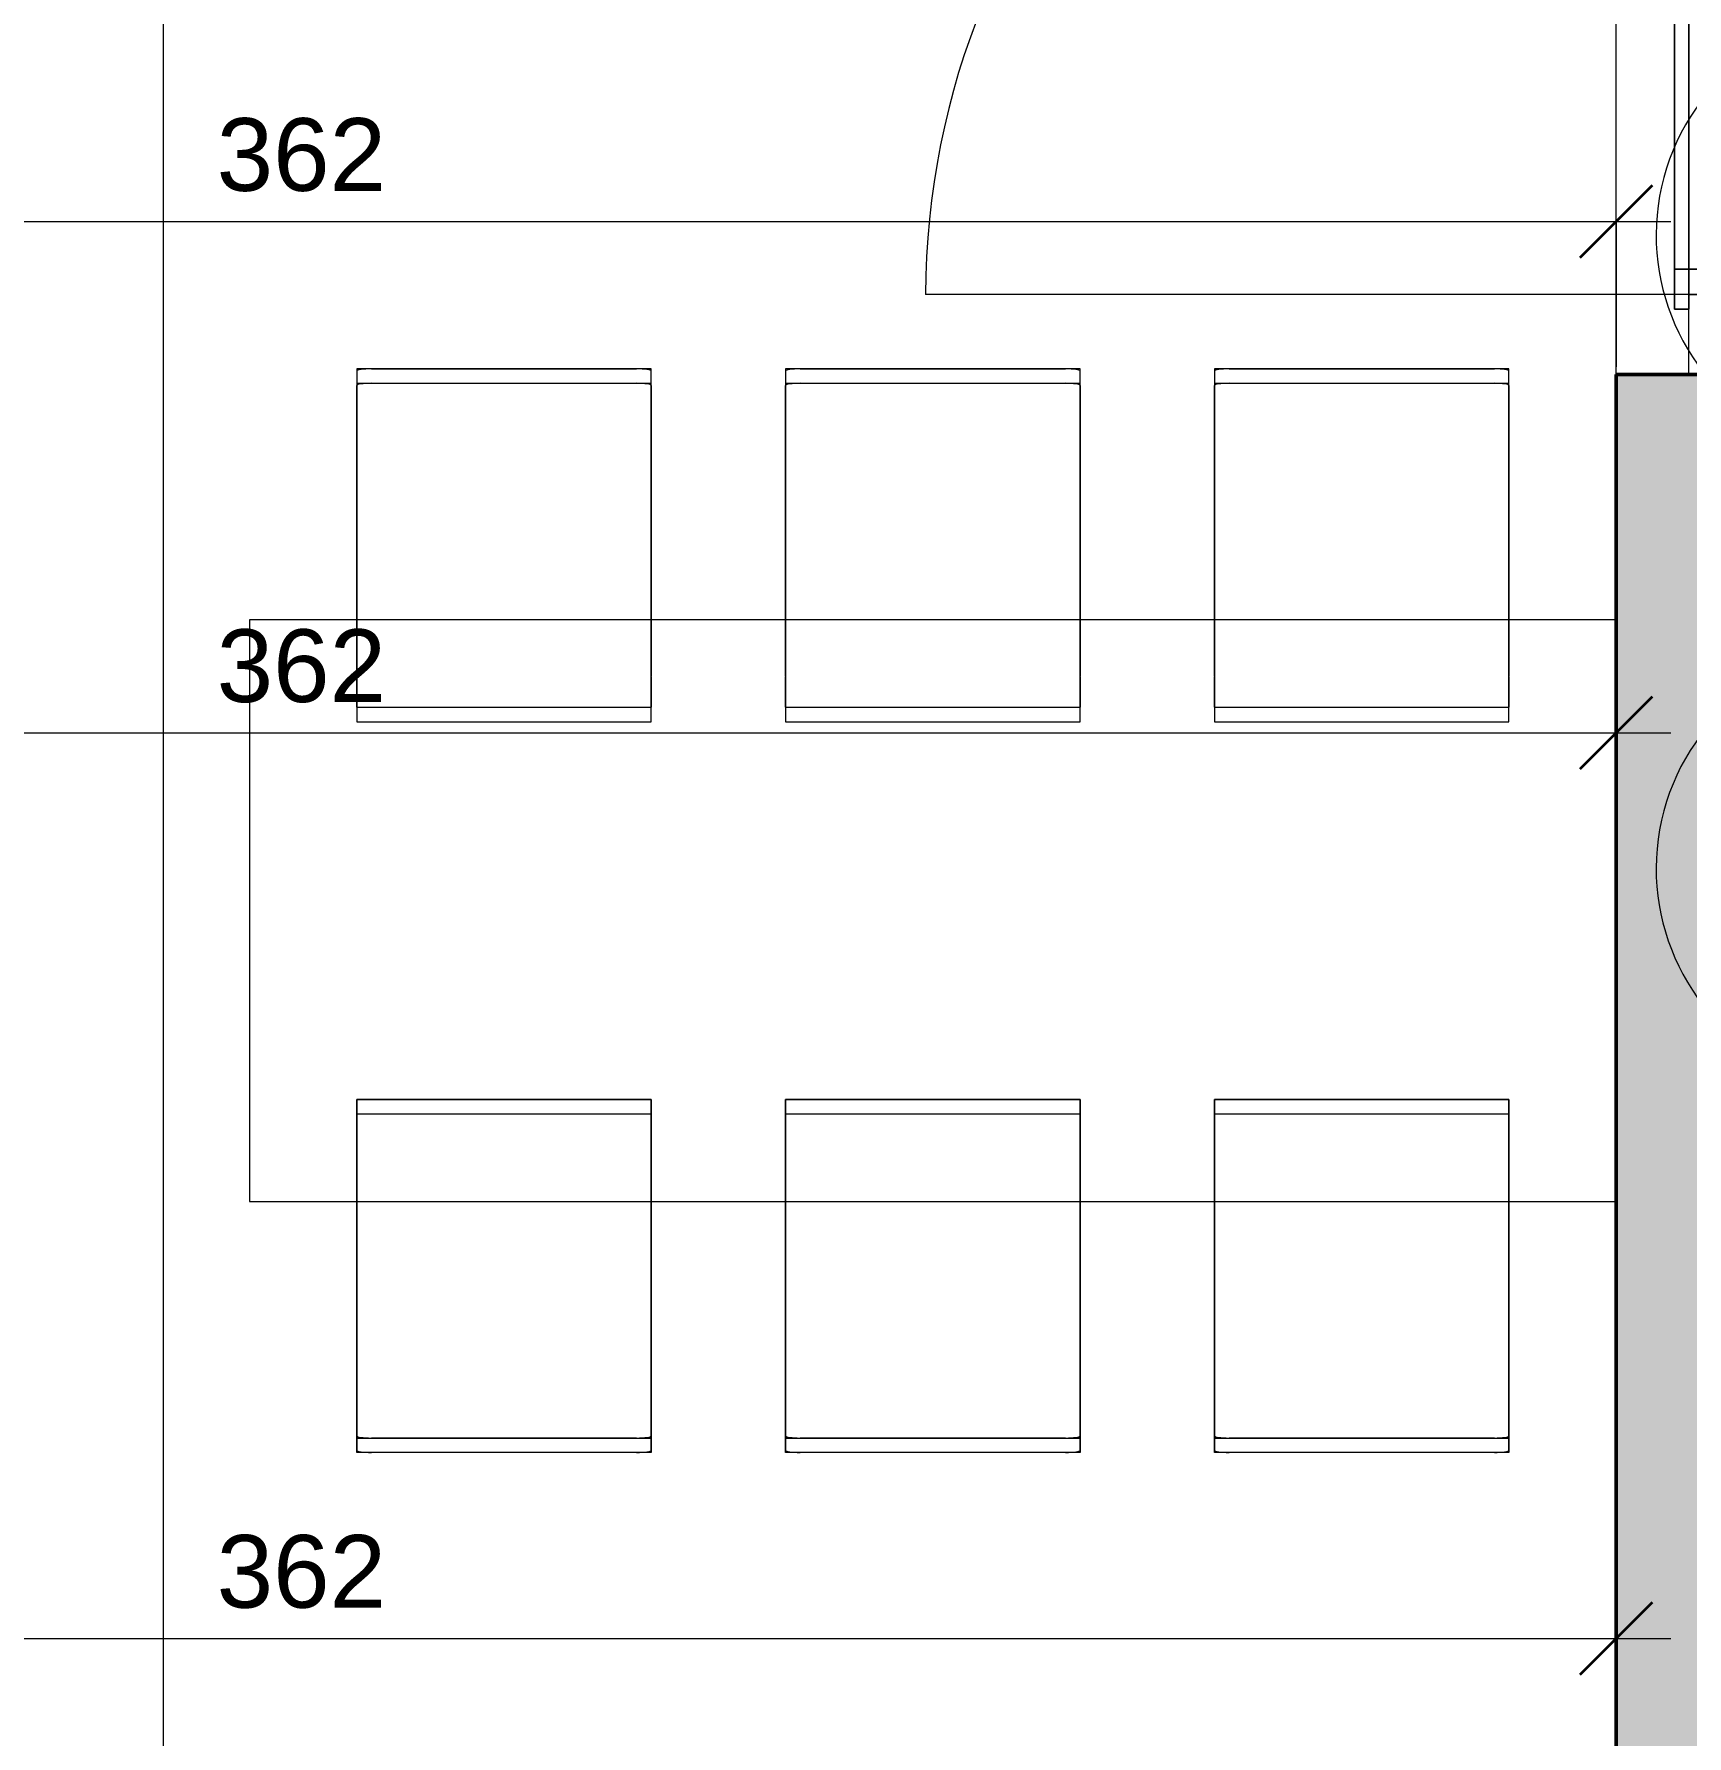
# Model space of a CAD drawing. Header units: metres. Extents: x 3 to 50, y 58.8 to 100.4.
# Drawn here: x 40.126 to 42.4, y 81.335 to 83.676 of the extents above; entities that cross this region are included whole.
import ezdxf

# ---------------------------------------------------------------- set-up
doc = ezdxf.new("R2010")
doc.units = ezdxf.units.M
for name, color, linetype, lineweight in [('A_2D', 7, 'Continuous', 13), ('A_Bemassung-50_', 4, 'Continuous', 9), ('A_Bemassung_', 4, 'Continuous', 9), ('A_Moebel', 6, 'Continuous', 13), ('A_Raeume_', 7, 'Continuous', 5), ('A_Waende', 7, 'Continuous', 13), ('G-ANNO-REVC_', 71, 'Continuous', 9)]:
    doc.layers.add(name, color=color, linetype=linetype, lineweight=lineweight)
doc.styles.add('Arial_5', font='arial.ttf', dxfattribs={"height": 0.1})
doc.dimstyles.new('WGA-Bemaßung', dxfattribs={"dimscale": 0.3048, "dimtxt": 0.102026, "dimasz": 0.328084, "dimexe": 0.246063, "dimexo": 0.0625, "dimgap": 0.04101, "dimtad": 1, "dimdec": 1, "dimlfac": 100, "dimrnd": 0.5, "dimdsep": 46, "dimtxsty": 'Arial_5', "dimblk1": 'OBLIQUE', "dimblk2": 'OBLIQUE', "dimsah": 1, "dimcen": 0.09, "dimdle": 0.246063, "dimazin": 2, "dimtfac": 1, "dimtdec": 4, "dimtix": 1, "dimtmove": 0, "dimatfit": 3, "dimfxl": 0.656168, "dimfxlon": 1, "dimtvp": 1, "dimtolj": 1, "dimtzin": 0, "dimarcsym": 2})
doc.dimstyles.new('WGA-Bemaßung_3', dxfattribs={"dimscale": 0.3048, "dimtxt": 0.102026, "dimasz": 0.328084, "dimexe": 0.246063, "dimexo": 0.0625, "dimgap": 0.04101, "dimtad": 1, "dimdec": 1, "dimlfac": 100, "dimrnd": 0.5, "dimdsep": 46, "dimtxsty": 'Arial_5', "dimblk1": 'OBLIQUE', "dimblk2": 'OBLIQUE', "dimsah": 1, "dimcen": 0.09, "dimdle": 0.246063, "dimazin": 2, "dimtfac": 1, "dimtdec": 4, "dimtix": 1, "dimtmove": 0, "dimatfit": 3, "dimfxl": 0.656168, "dimfxlon": 1, "dimtvp": 1, "dimtolj": 1, "dimtzin": 0, "dimarcsym": 2})

# ---------------------------------------------------------------- blocks, each defined once
blk = doc.blocks.new('Moeb_Esstisch_rechteckig_bear - 188 x 80-V15-263_PP_02OG_BT1')
at = {"layer": 'A_Moebel', "color": 8}
for p, q in [((-1.4191, 0.7452), (-1.4391, 0.7452)), ((-1.4391, 0.7452), (-1.4391, 0.7423)), ((-1.4391, 0.7423), (-1.4391, 0.4)), ((-1.4391, 0.7423), (-1.4391, 0.7225)), ((-1.4391, 0.7423), (-1.4391, 0.6914)), ((-1.0541, 0.7452), (-1.4191, 0.7452)), ((-1.4191, 0.7452), (-1.0541, 0.7452)), ((-1.0341, 0.7452), (-1.0541, 0.7452)), ((-1.0341, 0.7423), (-1.0341, 0.7452)), ((-1.0341, 0.4), (-1.0341, 0.7423)), ((-1.0341, 0.7225), (-1.0341, 0.7423)), ((-1.0341, 0.6914), (-1.0341, 0.7423)), ((-0.8291, 0.7452), (-0.8491, 0.7452)), ((-0.8491, 0.7452), (-0.8491, 0.7423)), ((-0.8491, 0.7423), (-0.8491, 0.4)), ((-0.8491, 0.7423), (-0.8491, 0.7225)), ((-0.8491, 0.7423), (-0.8491, 0.6914)), ((-0.4641, 0.7452), (-0.8291, 0.7452)), ((-0.8291, 0.7452), (-0.4641, 0.7452)), ((-0.4441, 0.7452), (-0.4641, 0.7452)), ((-0.4441, 0.7423), (-0.4441, 0.7452)), ((-0.4441, 0.4), (-0.4441, 0.7423)), ((-0.4441, 0.7225), (-0.4441, 0.7423)), ((-0.4441, 0.6914), (-0.4441, 0.7423)), ((-0.2391, 0.7452), (-0.2591, 0.7452)), ((-0.2591, 0.7452), (-0.2591, 0.7423)), ((-0.2591, 0.7423), (-0.2591, 0.4)), ((-0.2591, 0.7423), (-0.2591, 0.7225)), ((-0.2591, 0.7423), (-0.2591, 0.6914)), ((0.1259, 0.7452), (-0.2391, 0.7452)), ((-0.2391, 0.7452), (0.1259, 0.7452)), ((0.1459, 0.7452), (0.1259, 0.7452)), ((0.1459, 0.7423), (0.1459, 0.7452)), ((0.1459, 0.4), (0.1459, 0.7423)), ((0.1459, 0.7225), (0.1459, 0.7423)), ((0.1459, 0.6914), (0.1459, 0.7423)), ((-1.4391, 0.7255), (-1.4385, 0.7255)), ((-1.4391, 0.6716), (-1.4391, 0.7225)), ((-1.4384, 0.7255), (-1.4365, 0.7255)), ((-1.4364, 0.7255), (-1.4334, 0.7255)), ((-1.4332, 0.7255), (-1.4291, 0.7255)), ((-1.4291, 0.7255), (-1.4243, 0.7255)), ((-1.4242, 0.7255), (-1.4191, 0.7255)), ((-1.4191, 0.7255), (-1.0541, 0.7255)), ((-1.4191, 0.7255), (-1.0541, 0.7255)), ((-1.0541, 0.7255), (-1.0489, 0.7255)), ((-1.0489, 0.7255), (-1.0442, 0.7255)), ((-1.0441, 0.7255), (-1.0401, 0.7255)), ((-1.0399, 0.7255), (-1.037, 0.7255)), ((-1.0367, 0.7255), (-1.035, 0.7255)), ((-1.0347, 0.7255), (-1.0342, 0.7255)), ((-1.0341, 0.7225), (-1.0341, 0.6716)), ((-0.8491, 0.7255), (-0.8485, 0.7255)), ((-0.8491, 0.6716), (-0.8491, 0.7225)), ((-0.8484, 0.7255), (-0.8465, 0.7255)), ((-0.8464, 0.7255), (-0.8434, 0.7255)), ((-0.8432, 0.7255), (-0.8391, 0.7255)), ((-0.8391, 0.7255), (-0.8343, 0.7255)), ((-0.8342, 0.7255), (-0.8291, 0.7255)), ((-0.8291, 0.7255), (-0.4641, 0.7255)), ((-0.8291, 0.7255), (-0.4641, 0.7255)), ((-0.4641, 0.7255), (-0.4589, 0.7255)), ((-0.4589, 0.7255), (-0.4542, 0.7255)), ((-0.4541, 0.7255), (-0.4501, 0.7255)), ((-0.4499, 0.7255), (-0.447, 0.7255)), ((-0.4467, 0.7255), (-0.445, 0.7255)), ((-0.4447, 0.7255), (-0.4442, 0.7255)), ((-0.4441, 0.7225), (-0.4441, 0.6716)), ((-0.2591, 0.7255), (-0.2585, 0.7255)), ((-0.2591, 0.6716), (-0.2591, 0.7225)), ((-0.2584, 0.7255), (-0.2565, 0.7255)), ((-0.2564, 0.7255), (-0.2534, 0.7255)), ((-0.2532, 0.7255), (-0.2491, 0.7255)), ((-0.2491, 0.7255), (-0.2443, 0.7255)), ((-0.2442, 0.7255), (-0.2391, 0.7255)), ((-0.2391, 0.7255), (0.1259, 0.7255)), ((-0.2391, 0.7255), (0.1259, 0.7255)), ((0.1259, 0.7255), (0.1311, 0.7255)), ((0.1311, 0.7255), (0.1358, 0.7255)), ((0.1359, 0.7255), (0.1399, 0.7255)), ((0.1401, 0.7255), (0.143, 0.7255)), ((0.1433, 0.7255), (0.145, 0.7255)), ((0.1453, 0.7255), (0.1458, 0.7255)), ((0.1459, 0.7225), (0.1459, 0.6716)), ((-1.4391, 0.6914), (-1.4391, 0.6868)), ((-1.4391, 0.6868), (-1.4391, 0.6783)), ((-1.0341, 0.6868), (-1.0341, 0.6914)), ((-1.0341, 0.6783), (-1.0341, 0.6868)), ((-0.8491, 0.6914), (-0.8491, 0.6868)), ((-0.8491, 0.6868), (-0.8491, 0.6783)), ((-0.4441, 0.6868), (-0.4441, 0.6914)), ((-0.4441, 0.6783), (-0.4441, 0.6868)), ((-0.2591, 0.6914), (-0.2591, 0.6868)), ((-0.2591, 0.6868), (-0.2591, 0.6783)), ((0.1459, 0.6868), (0.1459, 0.6914)), ((0.1459, 0.6783), (0.1459, 0.6868)), ((-1.4391, 0.6783), (-1.4391, 0.6663)), ((-1.4391, 0.6193), (-1.4391, 0.6716)), ((-1.4391, 0.6663), (-1.4391, 0.6517)), ((-1.0341, 0.6663), (-1.0341, 0.6783)), ((-1.0341, 0.6716), (-1.0341, 0.6193)), ((-1.0341, 0.6517), (-1.0341, 0.6663)), ((-0.8491, 0.6783), (-0.8491, 0.6663)), ((-0.8491, 0.6193), (-0.8491, 0.6716)), ((-0.8491, 0.6663), (-0.8491, 0.6517)), ((-0.4441, 0.6663), (-0.4441, 0.6783)), ((-0.4441, 0.6716), (-0.4441, 0.6193)), ((-0.4441, 0.6517), (-0.4441, 0.6663)), ((-0.2591, 0.6783), (-0.2591, 0.6663)), ((-0.2591, 0.6193), (-0.2591, 0.6716)), ((-0.2591, 0.6663), (-0.2591, 0.6517)), ((0.1459, 0.6663), (0.1459, 0.6783)), ((0.1459, 0.6716), (0.1459, 0.6193)), ((0.1459, 0.6517), (0.1459, 0.6663)), ((-1.4391, 0.6517), (-1.4391, 0.6353)), ((-1.4391, 0.6353), (-1.4391, 0.6181)), ((-1.0341, 0.6353), (-1.0341, 0.6517)), ((-1.0341, 0.6181), (-1.0341, 0.6353)), ((-0.8491, 0.6517), (-0.8491, 0.6353)), ((-0.8491, 0.6353), (-0.8491, 0.6181)), ((-0.4441, 0.6353), (-0.4441, 0.6517)), ((-0.4441, 0.6181), (-0.4441, 0.6353)), ((-0.2591, 0.6517), (-0.2591, 0.6353)), ((-0.2591, 0.6353), (-0.2591, 0.6181)), ((0.1459, 0.6353), (0.1459, 0.6517)), ((0.1459, 0.6181), (0.1459, 0.6353)), ((-1.4391, 0.4), (-1.4391, 0.6193)), ((-1.4391, 0.6181), (-1.4391, 0.4)), ((-1.0341, 0.6193), (-1.0341, 0.4)), ((-1.0341, 0.4), (-1.0341, 0.6181)), ((-0.8491, 0.4), (-0.8491, 0.6193)), ((-0.8491, 0.6181), (-0.8491, 0.4)), ((-0.4441, 0.6193), (-0.4441, 0.4)), ((-0.4441, 0.4), (-0.4441, 0.6181)), ((-0.2591, 0.4), (-0.2591, 0.6193)), ((-0.2591, 0.6181), (-0.2591, 0.4)), ((0.1459, 0.6193), (0.1459, 0.4)), ((0.1459, 0.4), (0.1459, 0.6181)), ((0.2934, 0.4), (-1.5866, 0.4)), ((-1.5866, 0.4), (-1.5866, -0.4)), ((0.2934, 0.4), (-1.5866, 0.4)), ((-1.5866, 0.4), (-1.5866, -0.4)), ((-1.4391, 0.4), (-1.4391, 0.2599)), ((-1.4391, 0.4), (-1.4391, 0.3221)), ((-1.4391, 0.3232), (-1.4391, 0.4)), ((-1.0341, 0.2599), (-1.0341, 0.4)), ((-1.0341, 0.4), (-1.0341, 0.3232)), ((-1.0341, 0.3221), (-1.0341, 0.4)), ((-0.8491, 0.4), (-0.8491, 0.2599)), ((-0.8491, 0.4), (-0.8491, 0.3221)), ((-0.8491, 0.3232), (-0.8491, 0.4)), ((-0.4441, 0.2599), (-0.4441, 0.4)), ((-0.4441, 0.4), (-0.4441, 0.3232)), ((-0.4441, 0.3221), (-0.4441, 0.4)), ((-0.2591, 0.4), (-0.2591, 0.2599)), ((-0.2591, 0.4), (-0.2591, 0.3221)), ((-0.2591, 0.3232), (-0.2591, 0.4)), ((0.1459, 0.2599), (0.1459, 0.4)), ((0.1459, 0.4), (0.1459, 0.3232)), ((0.1459, 0.3221), (0.1459, 0.4)), ((-1.4391, 0.3232), (-1.4391, 0.2599)), ((-1.4391, 0.3117), (-1.4391, 0.3221)), ((-1.4391, 0.3018), (-1.4391, 0.3117)), ((-1.0341, 0.2599), (-1.0341, 0.3232)), ((-1.0341, 0.3221), (-1.0341, 0.3117)), ((-1.0341, 0.3117), (-1.0341, 0.3018)), ((-0.8491, 0.3232), (-0.8491, 0.2599)), ((-0.8491, 0.3117), (-0.8491, 0.3221)), ((-0.8491, 0.3018), (-0.8491, 0.3117)), ((-0.4441, 0.2599), (-0.4441, 0.3232)), ((-0.4441, 0.3221), (-0.4441, 0.3117)), ((-0.4441, 0.3117), (-0.4441, 0.3018)), ((-0.2591, 0.3232), (-0.2591, 0.2599)), ((-0.2591, 0.3117), (-0.2591, 0.3221)), ((-0.2591, 0.3018), (-0.2591, 0.3117)), ((0.1459, 0.2599), (0.1459, 0.3232)), ((0.1459, 0.3221), (0.1459, 0.3117)), ((0.1459, 0.3117), (0.1459, 0.3018)), ((-1.4391, 0.2932), (-1.4391, 0.3018)), ((-1.4391, 0.2863), (-1.4391, 0.2928)), ((-1.4391, 0.2818), (-1.4391, 0.2863)), ((-1.4391, 0.2798), (-1.4391, 0.2818)), ((-1.0341, 0.3018), (-1.0341, 0.2932)), ((-1.0341, 0.2928), (-1.0341, 0.2863)), ((-1.0341, 0.2863), (-1.0341, 0.2818)), ((-1.0341, 0.2818), (-1.0341, 0.2798)), ((-0.8491, 0.2932), (-0.8491, 0.3018)), ((-0.8491, 0.2863), (-0.8491, 0.2928)), ((-0.8491, 0.2818), (-0.8491, 0.2863)), ((-0.8491, 0.2798), (-0.8491, 0.2818)), ((-0.4441, 0.3018), (-0.4441, 0.2932)), ((-0.4441, 0.2928), (-0.4441, 0.2863)), ((-0.4441, 0.2863), (-0.4441, 0.2818)), ((-0.4441, 0.2818), (-0.4441, 0.2798)), ((-0.2591, 0.2932), (-0.2591, 0.3018)), ((-0.2591, 0.2863), (-0.2591, 0.2928)), ((-0.2591, 0.2818), (-0.2591, 0.2863)), ((-0.2591, 0.2798), (-0.2591, 0.2818)), ((0.1459, 0.3018), (0.1459, 0.2932)), ((0.1459, 0.2928), (0.1459, 0.2863)), ((0.1459, 0.2863), (0.1459, 0.2818)), ((0.1459, 0.2818), (0.1459, 0.2798)), ((-1.4391, 0.2798), (-1.4391, 0.2599)), ((-1.4391, 0.2798), (-1.0341, 0.2798)), ((-1.4391, 0.2599), (-1.0341, 0.2599)), ((-1.4391, 0.2599), (-1.0341, 0.2599)), ((-1.0341, 0.2599), (-1.0341, 0.2798)), ((-0.8491, 0.2798), (-0.8491, 0.2599)), ((-0.8491, 0.2798), (-0.4441, 0.2798)), ((-0.8491, 0.2599), (-0.4441, 0.2599)), ((-0.8491, 0.2599), (-0.4441, 0.2599)), ((-0.4441, 0.2599), (-0.4441, 0.2798)), ((-0.2591, 0.2798), (-0.2591, 0.2599)), ((-0.2591, 0.2798), (0.1459, 0.2798)), ((-0.2591, 0.2599), (0.1459, 0.2599)), ((-0.2591, 0.2599), (0.1459, 0.2599)), ((0.1459, 0.2599), (0.1459, 0.2798)), ((-1.4391, -0.2599), (-1.0341, -0.2599)), ((-1.4391, -0.4), (-1.4391, -0.2599)), ((-1.4391, -0.2599), (-1.4391, -0.3232)), ((-1.4391, -0.2599), (-1.4391, -0.2798)), ((-1.0341, -0.2599), (-1.4391, -0.2599)), ((-1.4391, -0.2599), (-1.0341, -0.2599)), ((-1.4391, -0.4), (-1.4391, -0.2599)), ((-1.4391, -0.2599), (-1.4391, -0.3232)), ((-1.4391, -0.2599), (-1.4391, -0.2798)), ((-1.0341, -0.2599), (-1.4391, -0.2599)), ((-1.4391, -0.2818), (-1.4391, -0.2798)), ((-1.0341, -0.2798), (-1.4391, -0.2798)), ((-1.4391, -0.2818), (-1.4391, -0.2798)), ((-1.0341, -0.2798), (-1.4391, -0.2798)), ((-1.0341, -0.2599), (-1.0341, -0.4)), ((-1.0341, -0.2798), (-1.0341, -0.2599)), ((-1.0341, -0.3232), (-1.0341, -0.2599)), ((-1.0341, -0.2599), (-1.0341, -0.4)), ((-1.0341, -0.2798), (-1.0341, -0.2599)), ((-1.0341, -0.3232), (-1.0341, -0.2599)), ((-1.0341, -0.2798), (-1.0341, -0.2818)), ((-1.0341, -0.2798), (-1.0341, -0.2818)), ((-0.8491, -0.2599), (-0.4441, -0.2599)), ((-0.8491, -0.4), (-0.8491, -0.2599)), ((-0.8491, -0.2599), (-0.8491, -0.3232)), ((-0.8491, -0.2599), (-0.8491, -0.2798)), ((-0.4441, -0.2599), (-0.8491, -0.2599)), ((-0.8491, -0.2818), (-0.8491, -0.2798)), ((-0.4441, -0.2798), (-0.8491, -0.2798)), ((-0.4441, -0.2599), (-0.4441, -0.4)), ((-0.4441, -0.2798), (-0.4441, -0.2599)), ((-0.4441, -0.3232), (-0.4441, -0.2599)), ((-0.4441, -0.2798), (-0.4441, -0.2818)), ((-0.2591, -0.2599), (0.1459, -0.2599)), ((-0.2591, -0.4), (-0.2591, -0.2599)), ((-0.2591, -0.2599), (-0.2591, -0.3232)), ((-0.2591, -0.2599), (-0.2591, -0.2798)), ((0.1459, -0.2599), (-0.2591, -0.2599)), ((-0.2591, -0.2599), (0.1459, -0.2599)), ((-0.2591, -0.4), (-0.2591, -0.2599)), ((-0.2591, -0.2599), (-0.2591, -0.3232)), ((-0.2591, -0.2599), (-0.2591, -0.2798)), ((0.1459, -0.2599), (-0.2591, -0.2599)), ((-0.2591, -0.2818), (-0.2591, -0.2798)), ((0.1459, -0.2798), (-0.2591, -0.2798)), ((-0.2591, -0.2818), (-0.2591, -0.2798)), ((0.1459, -0.2798), (-0.2591, -0.2798)), ((0.1459, -0.2599), (0.1459, -0.4)), ((0.1459, -0.2798), (0.1459, -0.2599)), ((0.1459, -0.3232), (0.1459, -0.2599)), ((0.1459, -0.2599), (0.1459, -0.4)), ((0.1459, -0.2798), (0.1459, -0.2599)), ((0.1459, -0.3232), (0.1459, -0.2599)), ((0.1459, -0.2798), (0.1459, -0.2818)), ((0.1459, -0.2798), (0.1459, -0.2818)), ((-1.4391, -0.2863), (-1.4391, -0.2818)), ((-1.4391, -0.2863), (-1.4391, -0.2818)), ((-1.4391, -0.2928), (-1.4391, -0.2863)), ((-1.4391, -0.2928), (-1.4391, -0.2863)), ((-1.4391, -0.3018), (-1.4391, -0.2932)), ((-1.4391, -0.3018), (-1.4391, -0.2932)), ((-1.4391, -0.3117), (-1.4391, -0.3018)), ((-1.4391, -0.3117), (-1.4391, -0.3018)), ((-1.0341, -0.2818), (-1.0341, -0.2863)), ((-1.0341, -0.2818), (-1.0341, -0.2863)), ((-1.0341, -0.2863), (-1.0341, -0.2928)), ((-1.0341, -0.2863), (-1.0341, -0.2928)), ((-1.0341, -0.2932), (-1.0341, -0.3018)), ((-1.0341, -0.2932), (-1.0341, -0.3018)), ((-1.0341, -0.3018), (-1.0341, -0.3117)), ((-1.0341, -0.3018), (-1.0341, -0.3117)), ((-0.8491, -0.2863), (-0.8491, -0.2818)), ((-0.8491, -0.2928), (-0.8491, -0.2863)), ((-0.8491, -0.3018), (-0.8491, -0.2932)), ((-0.8491, -0.3117), (-0.8491, -0.3018)), ((-0.4441, -0.2818), (-0.4441, -0.2863)), ((-0.4441, -0.2863), (-0.4441, -0.2928)), ((-0.4441, -0.2932), (-0.4441, -0.3018)), ((-0.4441, -0.3018), (-0.4441, -0.3117)), ((-0.2591, -0.2863), (-0.2591, -0.2818)), ((-0.2591, -0.2863), (-0.2591, -0.2818)), ((-0.2591, -0.2928), (-0.2591, -0.2863)), ((-0.2591, -0.2928), (-0.2591, -0.2863)), ((-0.2591, -0.3018), (-0.2591, -0.2932)), ((-0.2591, -0.3018), (-0.2591, -0.2932)), ((-0.2591, -0.3117), (-0.2591, -0.3018)), ((-0.2591, -0.3117), (-0.2591, -0.3018)), ((0.1459, -0.2818), (0.1459, -0.2863)), ((0.1459, -0.2818), (0.1459, -0.2863)), ((0.1459, -0.2863), (0.1459, -0.2928)), ((0.1459, -0.2863), (0.1459, -0.2928)), ((0.1459, -0.2932), (0.1459, -0.3018)), ((0.1459, -0.2932), (0.1459, -0.3018)), ((0.1459, -0.3018), (0.1459, -0.3117)), ((0.1459, -0.3018), (0.1459, -0.3117)), ((-1.4391, -0.3221), (-1.4391, -0.3117)), ((-1.4391, -0.3221), (-1.4391, -0.3117)), ((-1.4391, -0.3221), (-1.4391, -0.4)), ((-1.4391, -0.3221), (-1.4391, -0.4)), ((-1.4391, -0.4), (-1.4391, -0.3232)), ((-1.4391, -0.4), (-1.4391, -0.3232)), ((-1.0341, -0.3117), (-1.0341, -0.3221)), ((-1.0341, -0.3117), (-1.0341, -0.3221)), ((-1.0341, -0.4), (-1.0341, -0.3221)), ((-1.0341, -0.4), (-1.0341, -0.3221)), ((-1.0341, -0.3232), (-1.0341, -0.4)), ((-1.0341, -0.3232), (-1.0341, -0.4)), ((-0.8491, -0.3221), (-0.8491, -0.3117)), ((-0.8491, -0.3221), (-0.8491, -0.4)), ((-0.8491, -0.4), (-0.8491, -0.3232)), ((-0.4441, -0.3117), (-0.4441, -0.3221)), ((-0.4441, -0.4), (-0.4441, -0.3221)), ((-0.4441, -0.3232), (-0.4441, -0.4)), ((-0.2591, -0.3221), (-0.2591, -0.3117)), ((-0.2591, -0.3221), (-0.2591, -0.3117)), ((-0.2591, -0.3221), (-0.2591, -0.4)), ((-0.2591, -0.3221), (-0.2591, -0.4)), ((-0.2591, -0.4), (-0.2591, -0.3232)), ((-0.2591, -0.4), (-0.2591, -0.3232)), ((0.1459, -0.3117), (0.1459, -0.3221)), ((0.1459, -0.3117), (0.1459, -0.3221)), ((0.1459, -0.4), (0.1459, -0.3221)), ((0.1459, -0.4), (0.1459, -0.3221)), ((0.1459, -0.3232), (0.1459, -0.4)), ((0.1459, -0.3232), (0.1459, -0.4)), ((-1.5866, -0.4), (0.2934, -0.4)), ((-1.5866, -0.4), (0.2934, -0.4)), ((-1.4391, -0.7423), (-1.4391, -0.4)), ((-1.4391, -0.6193), (-1.4391, -0.4)), ((-1.4391, -0.4), (-1.4391, -0.6181)), ((-1.4391, -0.7423), (-1.4391, -0.4)), ((-1.4391, -0.6193), (-1.4391, -0.4)), ((-1.4391, -0.4), (-1.4391, -0.6181)), ((-1.0341, -0.4), (-1.0341, -0.7423)), ((-1.0341, -0.6181), (-1.0341, -0.4)), ((-1.0341, -0.4), (-1.0341, -0.6193)), ((-1.0341, -0.4), (-1.0341, -0.7423)), ((-1.0341, -0.6181), (-1.0341, -0.4)), ((-1.0341, -0.4), (-1.0341, -0.6193)), ((-0.8491, -0.7423), (-0.8491, -0.4)), ((-0.8491, -0.6193), (-0.8491, -0.4)), ((-0.8491, -0.4), (-0.8491, -0.6181)), ((-0.4441, -0.4), (-0.4441, -0.7423)), ((-0.4441, -0.6181), (-0.4441, -0.4)), ((-0.4441, -0.4), (-0.4441, -0.6193)), ((-0.2591, -0.7423), (-0.2591, -0.4)), ((-0.2591, -0.6193), (-0.2591, -0.4)), ((-0.2591, -0.4), (-0.2591, -0.6181)), ((-0.2591, -0.7423), (-0.2591, -0.4)), ((-0.2591, -0.6193), (-0.2591, -0.4)), ((-0.2591, -0.4), (-0.2591, -0.6181)), ((0.1459, -0.4), (0.1459, -0.7423)), ((0.1459, -0.6181), (0.1459, -0.4)), ((0.1459, -0.4), (0.1459, -0.6193)), ((0.1459, -0.4), (0.1459, -0.7423)), ((0.1459, -0.6181), (0.1459, -0.4)), ((0.1459, -0.4), (0.1459, -0.6193)), ((-1.4391, -0.6181), (-1.4391, -0.6914)), ((-1.4391, -0.6181), (-1.4391, -0.6914)), ((-1.4391, -0.6716), (-1.4391, -0.6193)), ((-1.4391, -0.6716), (-1.4391, -0.6193)), ((-1.0341, -0.6914), (-1.0341, -0.6181)), ((-1.0341, -0.6914), (-1.0341, -0.6181)), ((-1.0341, -0.6193), (-1.0341, -0.6716)), ((-1.0341, -0.6193), (-1.0341, -0.6716)), ((-0.8491, -0.6181), (-0.8491, -0.6353)), ((-0.8491, -0.6716), (-0.8491, -0.6193)), ((-0.4441, -0.6353), (-0.4441, -0.6181)), ((-0.4441, -0.6193), (-0.4441, -0.6716)), ((-0.2591, -0.6181), (-0.2591, -0.6914)), ((-0.2591, -0.6181), (-0.2591, -0.6914)), ((-0.2591, -0.6716), (-0.2591, -0.6193)), ((-0.2591, -0.6716), (-0.2591, -0.6193)), ((0.1459, -0.6914), (0.1459, -0.6181)), ((0.1459, -0.6914), (0.1459, -0.6181)), ((0.1459, -0.6193), (0.1459, -0.6716)), ((0.1459, -0.6193), (0.1459, -0.6716)), ((-0.8491, -0.6353), (-0.8491, -0.6517)), ((-0.8491, -0.6517), (-0.8491, -0.6663)), ((-0.4441, -0.6517), (-0.4441, -0.6353)), ((-0.4441, -0.6663), (-0.4441, -0.6517)), ((-1.4391, -0.7225), (-1.4391, -0.6716)), ((-1.4391, -0.7225), (-1.4391, -0.6716)), ((-1.0341, -0.6716), (-1.0341, -0.7225)), ((-1.0341, -0.6716), (-1.0341, -0.7225)), ((-0.8491, -0.6663), (-0.8491, -0.6783)), ((-0.8491, -0.7225), (-0.8491, -0.6716)), ((-0.8491, -0.6783), (-0.8491, -0.6868)), ((-0.4441, -0.6783), (-0.4441, -0.6663)), ((-0.4441, -0.6716), (-0.4441, -0.7225)), ((-0.4441, -0.6868), (-0.4441, -0.6783)), ((-0.2591, -0.7225), (-0.2591, -0.6716)), ((-0.2591, -0.7225), (-0.2591, -0.6716)), ((0.1459, -0.6716), (0.1459, -0.7225)), ((0.1459, -0.6716), (0.1459, -0.7225)), ((-1.4391, -0.6914), (-1.4391, -0.7423)), ((-1.4391, -0.6914), (-1.4391, -0.7423)), ((-1.0341, -0.7423), (-1.0341, -0.6914)), ((-1.0341, -0.7423), (-1.0341, -0.6914)), ((-0.8491, -0.6868), (-0.8491, -0.6914)), ((-0.8491, -0.6914), (-0.8491, -0.7423)), ((-0.4441, -0.6914), (-0.4441, -0.6868)), ((-0.4441, -0.7423), (-0.4441, -0.6914)), ((-0.2591, -0.6914), (-0.2591, -0.7423)), ((-0.2591, -0.6914), (-0.2591, -0.7423)), ((0.1459, -0.7423), (0.1459, -0.6914)), ((0.1459, -0.7423), (0.1459, -0.6914)), ((-1.4391, -0.7225), (-1.4391, -0.7423)), ((-1.4391, -0.7225), (-1.4391, -0.7423)), ((-1.4391, -0.7255), (-1.4385, -0.7255)), ((-1.4391, -0.7255), (-1.4385, -0.7255)), ((-1.4384, -0.7255), (-1.4365, -0.7255)), ((-1.4384, -0.7255), (-1.4365, -0.7255)), ((-1.4364, -0.7255), (-1.4334, -0.7255)), ((-1.4364, -0.7255), (-1.4334, -0.7255)), ((-1.4332, -0.7255), (-1.4291, -0.7255)), ((-1.4332, -0.7255), (-1.4291, -0.7255)), ((-1.4291, -0.7255), (-1.4243, -0.7255)), ((-1.4291, -0.7255), (-1.4243, -0.7255)), ((-1.4242, -0.7255), (-1.4191, -0.7255)), ((-1.4242, -0.7255), (-1.4191, -0.7255)), ((-1.4191, -0.7255), (-1.0541, -0.7255)), ((-1.0541, -0.7255), (-1.4191, -0.7255)), ((-1.4191, -0.7255), (-1.0541, -0.7255)), ((-1.0541, -0.7255), (-1.4191, -0.7255)), ((-1.0541, -0.7255), (-1.0489, -0.7255)), ((-1.0541, -0.7255), (-1.0489, -0.7255)), ((-1.0489, -0.7255), (-1.0442, -0.7255)), ((-1.0489, -0.7255), (-1.0442, -0.7255)), ((-1.0441, -0.7255), (-1.0401, -0.7255)), ((-1.0441, -0.7255), (-1.0401, -0.7255)), ((-1.0399, -0.7255), (-1.037, -0.7255)), ((-1.0399, -0.7255), (-1.037, -0.7255)), ((-1.0367, -0.7255), (-1.035, -0.7255)), ((-1.0367, -0.7255), (-1.035, -0.7255)), ((-1.0347, -0.7255), (-1.0342, -0.7255)), ((-1.0347, -0.7255), (-1.0342, -0.7255)), ((-1.0341, -0.7423), (-1.0341, -0.7225)), ((-1.0341, -0.7423), (-1.0341, -0.7225)), ((-0.8491, -0.7225), (-0.8491, -0.7423)), ((-0.8491, -0.7255), (-0.8485, -0.7255)), ((-0.8484, -0.7255), (-0.8465, -0.7255)), ((-0.8464, -0.7255), (-0.8434, -0.7255)), ((-0.8432, -0.7255), (-0.8391, -0.7255)), ((-0.8391, -0.7255), (-0.8343, -0.7255)), ((-0.8342, -0.7255), (-0.8291, -0.7255)), ((-0.8291, -0.7255), (-0.4641, -0.7255)), ((-0.4641, -0.7255), (-0.8291, -0.7255)), ((-0.4641, -0.7255), (-0.4589, -0.7255)), ((-0.4589, -0.7255), (-0.4542, -0.7255)), ((-0.4541, -0.7255), (-0.4501, -0.7255)), ((-0.4499, -0.7255), (-0.447, -0.7255)), ((-0.4467, -0.7255), (-0.445, -0.7255)), ((-0.4447, -0.7255), (-0.4442, -0.7255)), ((-0.4441, -0.7423), (-0.4441, -0.7225)), ((-0.2591, -0.7225), (-0.2591, -0.7423)), ((-0.2591, -0.7225), (-0.2591, -0.7423)), ((-0.2591, -0.7255), (-0.2585, -0.7255)), ((-0.2591, -0.7255), (-0.2585, -0.7255)), ((-0.2584, -0.7255), (-0.2565, -0.7255)), ((-0.2584, -0.7255), (-0.2565, -0.7255)), ((-0.2564, -0.7255), (-0.2534, -0.7255)), ((-0.2564, -0.7255), (-0.2534, -0.7255)), ((-0.2532, -0.7255), (-0.2491, -0.7255)), ((-0.2532, -0.7255), (-0.2491, -0.7255)), ((-0.2491, -0.7255), (-0.2443, -0.7255)), ((-0.2491, -0.7255), (-0.2443, -0.7255)), ((-0.2442, -0.7255), (-0.2391, -0.7255)), ((-0.2442, -0.7255), (-0.2391, -0.7255)), ((-0.2391, -0.7255), (0.1259, -0.7255)), ((0.1259, -0.7255), (-0.2391, -0.7255)), ((-0.2391, -0.7255), (0.1259, -0.7255)), ((0.1259, -0.7255), (-0.2391, -0.7255)), ((0.1259, -0.7255), (0.1311, -0.7255)), ((0.1259, -0.7255), (0.1311, -0.7255)), ((0.1311, -0.7255), (0.1358, -0.7255)), ((0.1311, -0.7255), (0.1358, -0.7255)), ((0.1359, -0.7255), (0.1399, -0.7255)), ((0.1359, -0.7255), (0.1399, -0.7255)), ((0.1401, -0.7255), (0.143, -0.7255)), ((0.1401, -0.7255), (0.143, -0.7255)), ((0.1433, -0.7255), (0.145, -0.7255)), ((0.1433, -0.7255), (0.145, -0.7255)), ((0.1453, -0.7255), (0.1458, -0.7255)), ((0.1453, -0.7255), (0.1458, -0.7255)), ((0.1459, -0.7423), (0.1459, -0.7225)), ((0.1459, -0.7423), (0.1459, -0.7225)), ((-1.4391, -0.7452), (-1.4391, -0.7423)), ((-1.4391, -0.7452), (-1.4391, -0.7423)), ((-1.4191, -0.7452), (-1.4391, -0.7452)), ((-1.4191, -0.7452), (-1.4391, -0.7452)), ((-1.0541, -0.7452), (-1.4191, -0.7452)), ((-1.0541, -0.7452), (-1.4191, -0.7452)), ((-1.0541, -0.7452), (-1.4191, -0.7452)), ((-1.0541, -0.7452), (-1.4191, -0.7452)), ((-1.0341, -0.7452), (-1.0541, -0.7452)), ((-1.0341, -0.7452), (-1.0541, -0.7452)), ((-1.0341, -0.7423), (-1.0341, -0.7452)), ((-1.0341, -0.7423), (-1.0341, -0.7452)), ((-0.8491, -0.7452), (-0.8491, -0.7423)), ((-0.8291, -0.7452), (-0.8491, -0.7452)), ((-0.4641, -0.7452), (-0.8291, -0.7452)), ((-0.4641, -0.7452), (-0.8291, -0.7452)), ((-0.4441, -0.7452), (-0.4641, -0.7452)), ((-0.4441, -0.7423), (-0.4441, -0.7452)), ((-0.2591, -0.7452), (-0.2591, -0.7423)), ((-0.2591, -0.7452), (-0.2591, -0.7423)), ((-0.2391, -0.7452), (-0.2591, -0.7452)), ((-0.2391, -0.7452), (-0.2591, -0.7452)), ((0.1259, -0.7452), (-0.2391, -0.7452)), ((0.1259, -0.7452), (-0.2391, -0.7452)), ((0.1259, -0.7452), (-0.2391, -0.7452)), ((0.1259, -0.7452), (-0.2391, -0.7452)), ((0.1459, -0.7452), (0.1259, -0.7452)), ((0.1459, -0.7452), (0.1259, -0.7452)), ((0.1459, -0.7423), (0.1459, -0.7452)), ((0.1459, -0.7423), (0.1459, -0.7452))]:
    blk.add_line(p, q, dxfattribs=at)
for centre, major_axis, start_param, end_param in [((-1.4191, 0.7423), (0.02, 0), 1.570796, 3.141593), ((-1.0541, 0.7423), (-0.02, 0), 3.141593, 4.712389), ((-0.8291, 0.7423), (-0.02, 0), 4.712389, 6.283185), ((-0.4641, 0.7423), (-0.02, 0), 3.141593, 4.712389), ((-0.2391, 0.7423), (-0.02, 0), 4.712389, 6.283185), ((0.1259, 0.7423), (-0.02, 0), 3.141593, 4.712389), ((-1.4191, 0.7225), (-0.02, 0), 4.712389, 6.283185), ((-1.0541, 0.7225), (0.02, 0), 0, 1.570796), ((-0.8291, 0.7225), (-0.02, 0), 4.712389, 6.283185), ((-0.4641, 0.7225), (-0.02, 0), 3.141593, 4.712389), ((-0.2391, 0.7225), (-0.02, 0), 4.712389, 6.283185), ((0.1259, 0.7225), (0.02, 0), 0, 1.570796), ((-1.4191, -0.7225), (0.02, 0), 3.141593, 4.712389), ((-1.4191, -0.7225), (0.02, 0), 3.141593, 4.712389), ((-1.0541, -0.7225), (0.02, 0), 4.712389, 6.283185), ((-1.0541, -0.7225), (0.02, 0), 4.712389, 6.283185), ((-0.8291, -0.7225), (0.02, 0), 3.141593, 4.712389), ((-0.4641, -0.7225), (0.02, 0), 4.712389, 6.283185), ((-0.2391, -0.7225), (0.02, 0), 3.141593, 4.712389), ((-0.2391, -0.7225), (0.02, 0), 3.141593, 4.712389), ((0.1259, -0.7225), (0.02, 0), 4.712389, 6.283185), ((0.1259, -0.7225), (0.02, 0), 4.712389, 6.283185), ((-1.4191, -0.7423), (0.02, 0), 3.141593, 4.712389), ((-1.4191, -0.7423), (0.02, 0), 3.141593, 4.712389), ((-1.0541, -0.7423), (0.02, 0), 4.712389, 6.283185), ((-1.0541, -0.7423), (0.02, 0), 4.712389, 6.283185), ((-0.8291, -0.7423), (0.02, 0), 3.141593, 4.712389), ((-0.4641, -0.7423), (0.02, 0), 4.712389, 6.283185), ((-0.2391, -0.7423), (0.02, 0), 3.141593, 4.712389), ((-0.2391, -0.7423), (0.02, 0), 3.141593, 4.712389), ((0.1259, -0.7423), (0.02, 0), 4.712389, 6.283185), ((0.1259, -0.7423), (0.02, 0), 4.712389, 6.283185)]:
    blk.add_ellipse(centre, major_axis=major_axis, ratio=0.147809, start_param=start_param, end_param=end_param, dxfattribs=at)
blk = doc.blocks.new('Fens_Tuer_2tlg - DK_DF_SL_1770x2680_Terrassentür-V28-263_PP_02OG_BT1')
at = {"layer": 'A_2D', "lineweight": 5}
for p, q in [((-0.775, 0), (-0.775, 1.05)), ((-0.885, 0.1), (0.885, 0.1)), ((-0.885, 0.1), (0.885, 0.1)), ((-0.885, 0.1), (0.885, 0.1)), ((-0.885, -0.1), (-0.885, 0.1)), ((-0.885, 0.1), (-0.885, -0.1)), ((0.885, 0.1), (0.885, -0.1)), ((0.885, -0.1), (0.885, 0.1)), ((-0.795, 0.02), (-0.74, 0.02)), ((-0.795, 0), (-0.795, 0.02)), ((-0.795, 0.02), (-0.795, 0)), ((0.295, 0.02), (-0.795, 0.02)), ((-0.74, 0.02), (-0.74, -0.07)), ((-0.74, -0.07), (-0.74, 0.02)), ((-0.74, 0.02), (0.24, 0.02)), ((0.24, 0.02), (0.295, 0.02)), ((0.24, -0.07), (0.24, 0.02)), ((0.24, -0.07), (0.24, 0.02)), ((0.295, 0.02), (0.295, 0)), ((0.295, 0.02), (0.295, 0)), ((-0.885, -0.1), (-0.885, 0)), ((-0.885, 0), (-0.775, 0)), ((-0.885, 0), (0.885, 0)), ((-0.885, -0.1), (-0.885, 0)), ((-0.775, 0), (-0.795, 0)), ((-0.795, 0), (0.295, 0)), ((-0.775, -0.07), (-0.775, 0)), ((-0.775, 0), (-0.775, -0.07)), ((0.275, 0), (-0.775, 0)), ((-0.775, 0), (-0.775, -0.1)), ((0.275, 0), (-0.775, 0)), ((-0.775, -0.1), (-0.775, 0)), ((-0.74, -0.018), (0.24, -0.018)), ((-0.74, -0.032), (-0.74, -0.018)), ((-0.74, -0.018), (-0.74, -0.032)), ((0.24, -0.018), (-0.74, -0.018)), ((0.24, -0.018), (0.24, -0.032)), ((0.24, -0.032), (0.24, -0.018)), ((0.275, 0), (0.275, -0.07)), ((0.295, 0), (0.275, 0)), ((0.275, 0), (0.275, -0.07)), ((0.275, -0.1), (0.275, 0)), ((0.275, 0), (0.385, 0)), ((0.275, -0.1), (0.275, 0)), ((0.385, 0), (0.385, -0.1)), ((0.775, 0), (0.385, 0)), ((0.385, -0.1), (0.385, 0)), ((0.775, -0.1), (0.775, 0)), ((0.775, 0), (0.885, 0)), ((0.775, -0.1), (0.775, 0)), ((0.885, 0), (0.885, -0.1)), ((0.885, -0.1), (0.885, 0)), ((0.24, -0.032), (-0.74, -0.032)), ((-0.74, -0.032), (0.24, -0.032)), ((0.385, -0.043), (0.775, -0.043)), ((0.385, -0.057), (0.385, -0.043)), ((0.385, -0.043), (0.385, -0.057)), ((0.775, -0.043), (0.385, -0.043)), ((0.775, -0.043), (0.775, -0.057)), ((0.775, -0.057), (0.775, -0.043)), ((-0.74, -0.07), (-0.775, -0.07)), ((-0.775, -0.07), (0.275, -0.07)), ((0.24, -0.07), (-0.74, -0.07)), ((0.275, -0.07), (0.24, -0.07)), ((0.775, -0.057), (0.385, -0.057)), ((0.385, -0.057), (0.775, -0.057)), ((-0.885, -0.1), (0.885, -0.1)), ((0.885, -0.1), (-0.885, -0.1)), ((-0.775, -0.1), (-0.885, -0.1)), ((0.885, -0.1), (-0.885, -0.1)), ((-0.775, -0.1), (0.275, -0.1)), ((0.385, -0.1), (0.275, -0.1)), ((0.385, -0.1), (0.775, -0.1)), ((0.885, -0.1), (0.775, -0.1)), ((-0.81, -0.26), (0.81, -0.26))]:
    blk.add_line(p, q, dxfattribs=at)
blk.add_arc((-0.775, 0), 1.05, 360, 90, dxfattribs=at)
blk = doc.blocks.new('DIMBLOCK12-263_PP_02OG_BT1')
at = {"layer": 'A_Bemassung-50_', "transparency": 16777216}
for p, q in [((40.3036, 87.633), (40.3036, 80.2455)), ((40.3036, 87.558), (40.2286, 87.558)), ((40.3036, 87.558), (40.5036, 87.558)), ((40.3036, 80.2455), (40.2286, 80.2455)), ((40.3036, 80.2455), (40.5036, 80.2455))]:
    blk.add_line(p, q, dxfattribs=at)
at = {"layer": 'A_Bemassung-50_', "lineweight": 35, "transparency": 16777216}
for p, q in [((40.3036, 87.558), (40.2536, 87.608)), ((40.3036, 87.558), (40.3536, 87.508)), ((40.3036, 80.2455), (40.2536, 80.2955)), ((40.3036, 80.2455), (40.3536, 80.1955))]:
    blk.add_line(p, q, dxfattribs=at)
at = {"layer": 'A_Bemassung-50_', "color": 0, "transparency": 16777216, "insert": (40.1613, 83.7283), "char_height": 0.1, "width": 0.416266, "attachment_point": 1, "rotation": 90, "line_spacing_factor": 0.941778, "style": 'Arial_5'}
blk.add_mtext('731,5', dxfattribs=at)
blk = doc.blocks.new('_Oblique')
at = {"color": 0, "linetype": 'ByBlock', "lineweight": -2}
blk.add_line((-0.5, -0.5), (0.5, 0.5), dxfattribs=at)
blk = doc.blocks.new('DIMBLOCK205-263_PP_02OG_BT1')
at = {"layer": 'A_Bemassung-50_', "transparency": 16777216}
for p, q in [((38.6827, 81.4693), (38.6827, 81.6693)), ((42.3027, 81.4693), (42.3027, 81.6693)), ((38.6827, 81.4693), (42.3777, 81.4693)), ((38.6827, 81.4693), (38.6827, 81.3943)), ((42.3027, 81.4693), (42.3027, 81.3943))]:
    blk.add_line(p, q, dxfattribs=at)
at = {"layer": 'A_Bemassung-50_', "lineweight": 35, "transparency": 16777216}
for p, q in [((38.6827, 81.4693), (38.7327, 81.5193)), ((42.3027, 81.4693), (42.3527, 81.5193)), ((38.6827, 81.4693), (38.6327, 81.4193)), ((42.3027, 81.4693), (42.2527, 81.4193))]:
    blk.add_line(p, q, dxfattribs=at)
at = {"layer": 'A_Bemassung-50_', "color": 0, "transparency": 16777216, "insert": (40.3773, 81.6116), "char_height": 0.1, "width": 0.276883, "attachment_point": 1, "line_spacing_factor": 0.941778, "style": 'Arial_5'}
blk.add_mtext('362', dxfattribs=at)
blk = doc.blocks.new('DIMBLOCK491-263_PP_02OG_BT1')
at = {"layer": 'A_Bemassung-50_', "transparency": 16777216}
for p, q in [((38.6827, 83.4184), (38.6827, 83.6184)), ((42.3027, 83.4184), (42.3027, 83.4934)), ((38.6827, 83.4184), (42.3777, 83.4184)), ((38.6827, 83.4184), (38.6827, 83.3434)), ((42.3027, 83.4184), (42.3027, 83.2184))]:
    blk.add_line(p, q, dxfattribs=at)
at = {"layer": 'A_Bemassung-50_', "lineweight": 35, "transparency": 16777216}
for p, q in [((38.6827, 83.4184), (38.7327, 83.4684)), ((42.3027, 83.4184), (42.3527, 83.4684)), ((38.6827, 83.4184), (38.6327, 83.3684)), ((42.3027, 83.4184), (42.2527, 83.3684))]:
    blk.add_line(p, q, dxfattribs=at)
at = {"layer": 'A_Bemassung-50_', "color": 0, "transparency": 16777216, "insert": (40.3773, 83.5607), "char_height": 0.1, "width": 0.276883, "attachment_point": 1, "line_spacing_factor": 0.941778, "style": 'Arial_5'}
blk.add_mtext('362', dxfattribs=at)
blk = doc.blocks.new('DIMBLOCK531-263_PP_02OG_BT1')
at = {"layer": 'A_Bemassung-50_', "transparency": 16777216}
for p, q in [((42.3027, 82.7152), (42.3027, 82.9152)), ((38.6827, 82.7152), (38.6827, 82.7902)), ((38.6827, 82.7152), (42.3777, 82.7152)), ((38.6827, 82.7152), (38.6827, 82.5152)), ((42.3027, 82.7152), (42.3027, 82.6402))]:
    blk.add_line(p, q, dxfattribs=at)
at = {"layer": 'A_Bemassung-50_', "lineweight": 35, "transparency": 16777216}
for p, q in [((38.6827, 82.7152), (38.7327, 82.7652)), ((42.3027, 82.7152), (42.3527, 82.7652)), ((38.6827, 82.7152), (38.6327, 82.6652)), ((42.3027, 82.7152), (42.2527, 82.6652))]:
    blk.add_line(p, q, dxfattribs=at)
at = {"layer": 'A_Bemassung-50_', "color": 0, "transparency": 16777216, "insert": (40.3773, 82.8575), "char_height": 0.1, "width": 0.276883, "attachment_point": 1, "line_spacing_factor": 0.941778, "style": 'Arial_5'}
blk.add_mtext('362', dxfattribs=at)
blk = doc.blocks.new('Family - ___-11893477-263_PP_02OG_BT1')
at = {"layer": 'G-ANNO-REVC_'}
for centre in [(42.6627, 83.3997), (42.6627, 82.5283)]:
    blk.add_arc(centre, 0.305, 90, 244.7912, dxfattribs=at)

msp = doc.modelspace()

# ---------------------------------------------------------------- hatches: boundary and pattern name
at = {"layer": 'A_Waende', "lineweight": 5}
h = msp.add_hatch(dxfattribs=at)
h.set_pattern_fill('FP_4', color=250, style=0, pattern_type=2)
h.set_pattern_definition([(45, (0, 0), (-0.08980256, 0.08980256), []), (45, (0.0898, 0), (-0.08980256, 0.08980256), [0.0635, -0.03175])])
h.paths.add_polyline_path([(42.3027, 71.178), (42.5027, 71.178), (42.5027, 75.8305), (42.3027, 75.8305), (42.3027, 71.8242)])
h.paths.add_polyline_path([(42.5027, 77.6005), (42.5027, 78.718), (42.3027, 78.718), (42.3027, 77.6005), (42.4027, 77.6005)])
h.paths.add_polyline_path([(42.5027, 79.918), (42.5027, 83.208), (42.3027, 83.208), (42.3027, 79.918), (42.4227, 79.918)])
h.paths.add_polyline_path([(42.4027, 87.138), (42.3027, 87.2055), (42.3027, 87.0705), (42.3323, 87.0905)])
h.paths.add_polyline_path([(42.5027, 87.0705), (42.5027, 87.2055), (42.4027, 87.138), (42.4907, 87.0786)])
h.paths.add_polyline_path([(42.4241, 84.978), (42.5027, 84.978), (42.5027, 87.0705), (42.3027, 87.0705), (42.3027, 84.978)])
h.paths.add_polyline_path([(42.351, 87.2055), (42.5027, 87.2055), (42.5027, 87.458), (42.3027, 87.458), (42.3027, 87.2055), (42.323, 87.2055)])

# ---------------------------------------------------------------- linework, layer by layer
at = {"layer": 'A_Raeume_', "flags": 128}
msp.add_lwpolyline([(42.3027, 87.458), (38.6827, 87.458), (38.6827, 84.293), (38.6827, 83.7867), (38.6827, 83.7805), (38.6827, 83.6337), (38.6827, 82.5805), (38.6827, 80.4355), (42.3027, 80.4355)], close=True, dxfattribs=at)
at = {"layer": 'A_Waende', "lineweight": 50}
for p, q in [((42.3027, 83.208), (42.3027, 80.3355)), ((42.5027, 83.208), (42.3027, 83.208))]:
    msp.add_line(p, q, dxfattribs=at)

# ---------------------------------------------------------------- block references
at = {"layer": 'A_2D', "lineweight": 5, "rotation": 89.99999999999991}
msp.add_blockref('Fens_Tuer_2tlg - DK_DF_SL_1770x2680_Terrassentür-V28-263_PP_02OG_BT1', (42.4027, 84.093), dxfattribs=at)
at = {"layer": 'A_Moebel', "color": 8}
msp.add_blockref('Moeb_Esstisch_rechteckig_bear - 188 x 80-V15-263_PP_02OG_BT1', (42.0092, 82.4705), dxfattribs=at)
at = {"layer": 'G-ANNO-REVC_'}
msp.add_blockref('Family - ___-11893477-263_PP_02OG_BT1', (0, 0), dxfattribs=at)

# ---------------------------------------------------------------- dimensions: what is measured, and where the dimension line sits
at = {"layer": 'A_Bemassung_'}
dim = msp.add_linear_dim(base=(40.3035927855, 80.2454984321), p1=(40.5035927855, 87.5579984321), p2=(40.5035927855, 80.2454984321), angle=90, dimstyle='WGA-Bemaßung', override={"dimpost": '<>', "dimfxl": 7.3125}, dxfattribs=at)
dim.commit()
dim.dimension.update_dxf_attribs({"geometry": 'DIMBLOCK12-263_PP_02OG_BT1', "text_midpoint": (40.24000138, 83.9017484321)})
for base, p1, p2, dimstyle, override, picture, middle in [((42.3027, 83.4184), (38.6827, 83.6184), (42.3027, 83.2184), 'WGA-Bemaßung_3', {"dimpost": '<>', "dimfxl": 3.642032}, 'DIMBLOCK491-263_PP_02OG_BT1', (40.4927, 83.482)), ((42.3027, 82.7152), (38.6827, 82.5152), (42.3027, 82.9152), 'WGA-Bemaßung_3', {"dimpost": '<>', "dimfxl": 3.642032}, 'DIMBLOCK531-263_PP_02OG_BT1', (40.4927, 82.7788)), ((42.3027, 81.4693), (38.6827, 81.6693), (42.3027, 81.6693), 'WGA-Bemaßung', {"dimpost": '<>', "dimfxl": 3.62}, 'DIMBLOCK205-263_PP_02OG_BT1', (40.4927, 81.5329))]:
    dim = msp.add_linear_dim(base=base, p1=p1, p2=p2, dimstyle=dimstyle, override=override, dxfattribs=at)
    dim.commit()
    dim.dimension.update_dxf_attribs({"geometry": picture, "text_midpoint": middle})

doc.saveas('drawing.dxf')
